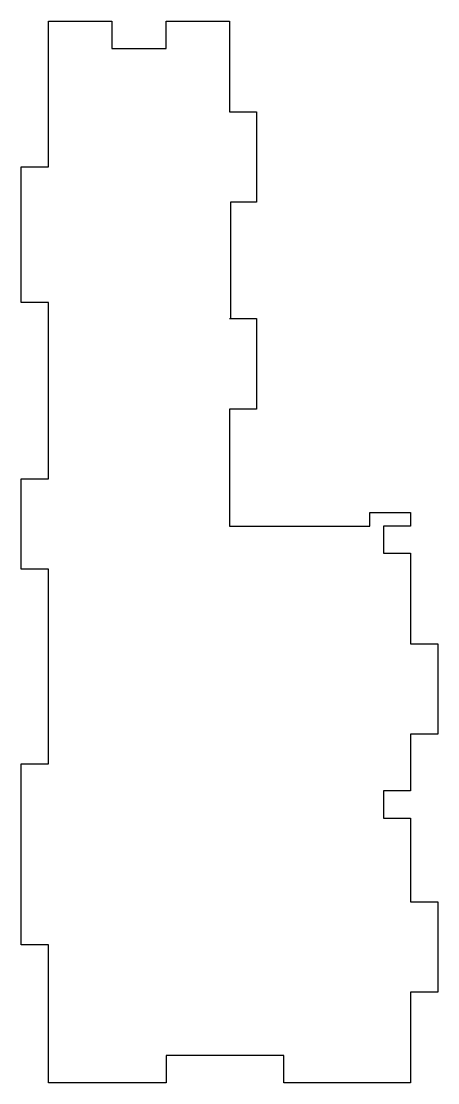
# Model space of a CAD drawing. Header units: millimetres. Extents: x -3 to 43, y -50 to 67.
import ezdxf

# ---------------------------------------------------------------- set-up
doc = ezdxf.new("R2010")
doc.units = ezdxf.units.MM

msp = doc.modelspace()

# ---------------------------------------------------------------- linework, layer by layer
msp.add_line((0, 16.28), (0, 20.58))
for points in [[(0, 16.28), (0, 35.73), (-3, 35.73), (-3, 50.73), (0, 50.73), (0, 66.83), (7, 66.83), (7, 63.83), (13, 63.83), (13, 66.83), (20, 66.83), (20, 56.83), (23, 56.83), (23, 46.83), (20.12, 46.83), (20.12, 33.97)], [(20, 33.97), (23, 33.97), (23, 23.97), (20, 23.97), (20, 11.03), (35.5, 11.03), (35.5, 12.53), (37, 12.53), (40, 12.53), (40, 11.03), (37, 11.03), (37, 8.03), (40, 8.03), (40, -1.97), (43, -1.97), (43, -11.97), (40, -11.97), (40, -18.22), (37, -18.22), (37, -21.22), (40, -21.22), (40, -30.47), (43, -30.47), (43, -40.47), (40, -40.47), (40, -50.47), (26, -50.47), (26, -47.47), (13, -47.47), (13, -50.47), (0, -50.47), (0, -35.22), (-3, -35.22), (-3, -15.22), (0, -15.22), (0, 6.28), (-3, 6.28), (-3, 16.28), (0, 16.28)]]:
    msp.add_lwpolyline(points)

doc.saveas('drawing.dxf')
